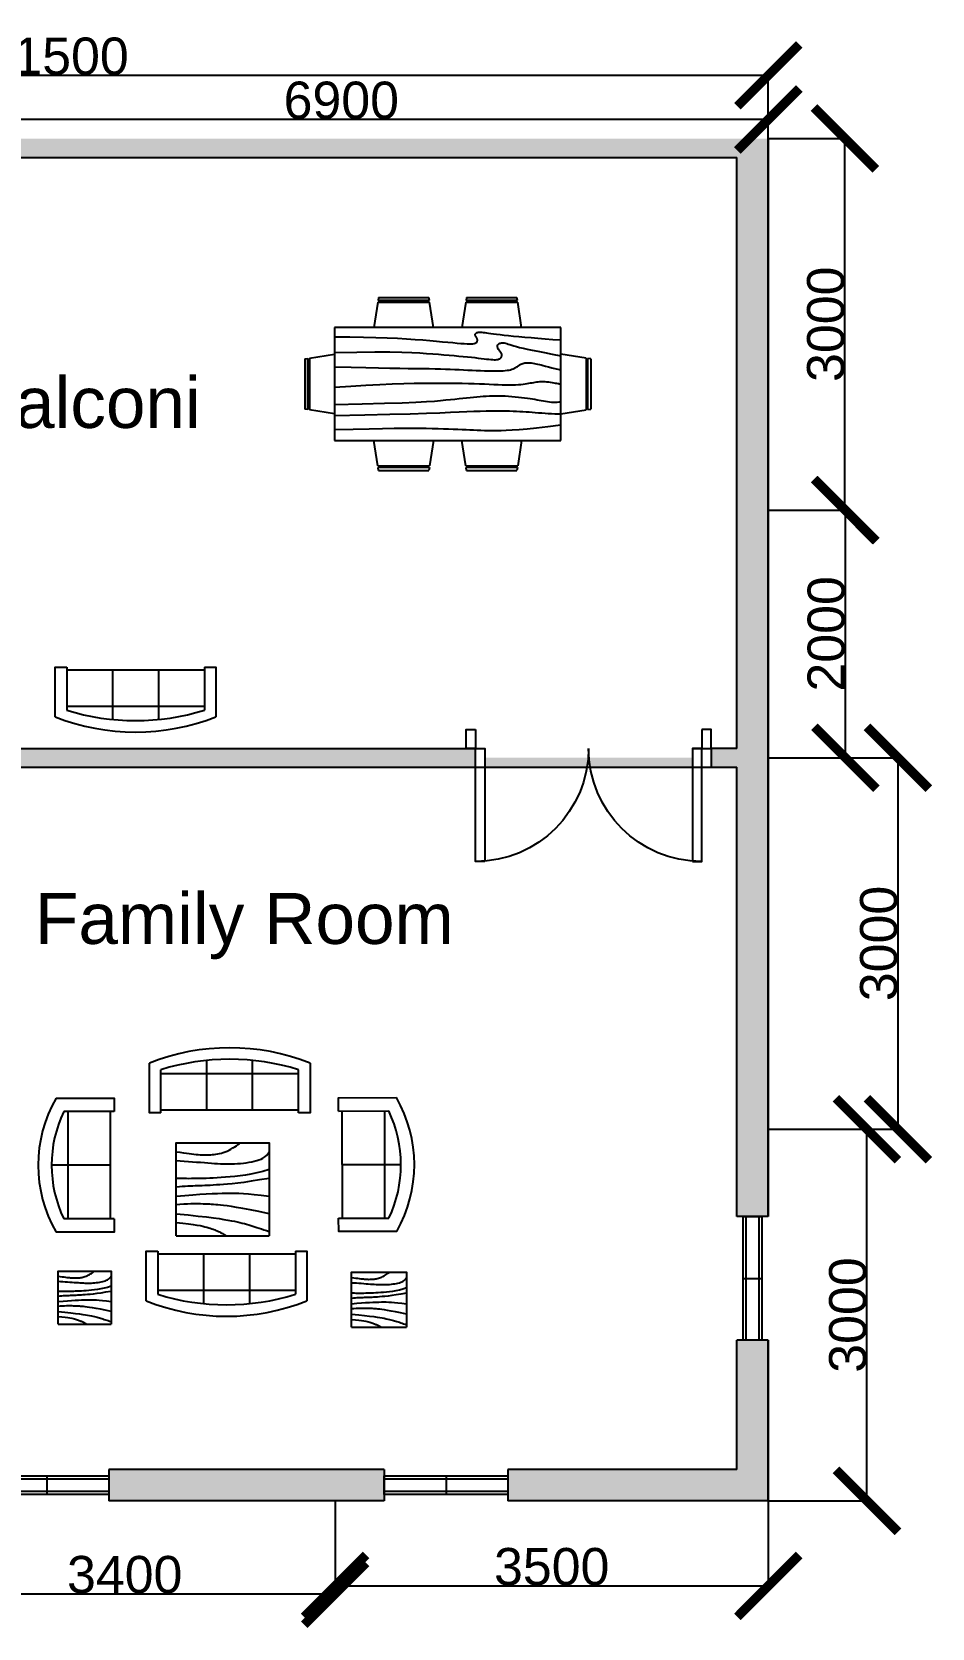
# Model space of a CAD drawing. Header units: millimetres. Extents: x -3439 to 10615, y -9461 to 3427.
# Drawn here: x 3342 to 10615, y -9461 to 3427 of the extents above; entities that cross this region are included whole.
import ezdxf

# ---------------------------------------------------------------- set-up
doc = ezdxf.new("R2010")
doc.units = ezdxf.units.MM
doc.layers.add('Blocks', color=150, linetype='Continuous')
doc.styles.get("Standard").update_dxf_attribs({"font": 'arial.ttf'})
doc.styles.add('style1', font='arial.ttf', dxfattribs={"height": 5})
doc.dimstyles.new('Dim', dxfattribs={"dimtxt": 300, "dimasz": 500, "dimexe": 1.25, "dimexo": 0.625, "dimtad": 1, "dimtxsty": 'Standard', "dimblk": 'ARCHTICK', "dimcen": 2.5, "dimadec": 0, "dimazin": 0, "dimtfac": 1, "dimtmove": 0, "dimatfit": 3, "dimldrblk": 'ARCHTICK', "dimfxl": 1, "dimarcsym": 0})

# ---------------------------------------------------------------- blocks, each defined once
blk = doc.blocks.new('Sofa - Roundback 7 ft.')
at = {"linetype": 'Continuous'}
for p, q in [((-12.00002, -32.4421), (-12.00003, -6.5971)), ((11.99997, -32.4421), (11.99998, -6.5971)), ((-36.000027, -34), (-36.000027, -11.4696)), ((-35.999844, -13.3819), (35.9998, -13.3819)), ((35.99998, -34), (35.99998, -11.4696)), ((-36.000027, -32.4421), (35.99998, -32.4421))]:
    blk.add_line(p, q, dxfattribs=at)
for points in [[(-36.000027, -34), (-42.000027, -34), (-42.000027, -8)], [(41.99998, -8), (41.99998, -34), (35.99998, -34)]]:
    blk.add_lwpolyline(points, dxfattribs=at)
for centre, radius, start, end in [((0, -114.25), 114.25, 68.43141, 111.5686), ((-0.00001, -127.1968), 121.1968, 72.72033, 107.2797)]:
    blk.add_arc(centre, radius, start, end, dxfattribs=at)
blk = doc.blocks.new('Sofa - Roundback Loveseat 5 ft.')
at = {"linetype": 'Continuous'}
for p, q in [((0, -32.44198), (0, -5.99998)), ((-24, -33.99998), (-24, -11.46958)), ((-23.9998, -13.38178), (23.99986, -13.38178)), ((24.00004, -33.99998), (24.00004, -11.46958)), ((-24, -32.44198), (24.00004, -32.44198))]:
    blk.add_line(p, q, dxfattribs=at)
for points in [[(-24, -33.99998), (-30, -33.99998), (-30, -7.99998)], [(30.00004, -7.99998), (30.00004, -33.99998), (24.00004, -33.99998)]]:
    blk.add_lwpolyline(points, dxfattribs=at)
for centre, radius, start, end in [((0, -60.24998), 60.24998, 60.13715, 119.8628), ((0, -61.38438), 55.38444, 64.32083, 115.6792)]:
    blk.add_arc(centre, radius, start, end, dxfattribs=at)
blk = doc.blocks.new('Big Door')
for points in [[(-1828.8, 1066.8), (-1905, 1066.8), (-1905, 152.4), (-1828.8, 152.4)], [(-152.4, 1066.8), (-76.2, 1066.8), (-76.2, 152.4), (-152.4, 152.4)], [(-1905, 0), (-1905, 152.4), (-1981.2, 152.4), (-1981.2, 0)], [(-76.2, 0), (-76.2, 152.4), (0, 152.4), (0, 0)]]:
    blk.add_lwpolyline(points, close=True)
for centre, start, end in [((-1905, 152.4), 0, 90), ((-76.2, 152.4), 90, 180)]:
    blk.add_arc(centre, 914.4, start, end)
blk = doc.blocks.new('Table - Square Woodgrain 42 x 42 in.')
at = {"linetype": 'Continuous'}
blk.add_line((0, -42), (42, -42), dxfattribs=at)
for points in [[(0, -4), (1.704, -4.2172), (3.2358, -4.4188), (4.615, -4.604), (5.8615, -4.7721), (6.9951, -4.9224), (8.0357, -5.0541), (9.0031, -5.1667), (9.9171, -5.2594), (10.7951, -5.3316), (11.6445, -5.3836), (12.4702, -5.4157), (13.277, -5.4283), (14.0698, -5.4217), (14.8535, -5.3964), (15.6331, -5.3526), (16.4133, -5.2908), (17.1986, -5.2103), (17.9913, -5.1062), (18.793, -4.9727), (19.6056, -4.8038), (20.4307, -4.5937), (21.2701, -4.3365), (22.1256, -4.0262), (22.9989, -3.6571), (23.888, -3.2272), (24.7756, -2.7516), (25.6408, -2.2491), (26.4624, -1.7387), (27.2195, -1.2395), (27.891, -0.7703), (28.456, -0.3501), (28.8934, 0.002)], [(0, -42), (0, 0), (42, 0), (42, -42)], [(0, -8), (1.8203, -8.1001), (3.6741, -8.2149), (5.5411, -8.3408), (7.4011, -8.4741), (9.2339, -8.6112), (11.0193, -8.7484), (12.7371, -8.8821), (14.3671, -9.0086), (15.8954, -9.1246), (17.3337, -9.2278), (18.6997, -9.3159), (20.0116, -9.387), (21.2871, -9.4389), (22.5442, -9.4696), (23.8008, -9.477), (25.0749, -9.459), (26.3791, -9.4137), (27.7049, -9.3403), (29.0383, -9.2382), (30.3655, -9.1068), (31.6728, -8.9455), (32.9461, -8.7535), (34.1717, -8.5304), (35.3358, -8.2756), (36.4268, -7.9863), (37.443, -7.6521), (38.3849, -7.2603), (39.253, -6.7986), (40.048, -6.2542), (40.7705, -5.6147), (41.421, -4.8674), (42, -4)], [(42, -12), (39.1784, -12.8621), (36.4519, -13.5654), (33.8246, -14.1294), (31.3004, -14.5731), (28.8832, -14.9161), (26.577, -15.1775), (24.3858, -15.3768), (22.3136, -15.5332), (20.3622, -15.6632), (18.5254, -15.7718), (16.7947, -15.8612), (15.1618, -15.9338), (13.6183, -15.9916), (12.1558, -16.0369), (10.7659, -16.0718), (9.4403, -16.0987), (8.1703, -16.1191), (6.9461, -16.1325), (5.7577, -16.1377), (4.595, -16.1335), (3.4479, -16.1188), (2.3064, -16.0924), (1.1604, -16.0532), (0, -16)], [(42, -16), (37.6529, -16.7365), (33.8802, -17.329), (30.6179, -17.7961), (27.8015, -18.1561), (25.3668, -18.4275), (23.2497, -18.6288), (21.3859, -18.7785), (19.7111, -18.8949), (18.1693, -18.9939), (16.7375, -19.0795), (15.401, -19.1534), (14.1449, -19.217), (12.9544, -19.2717), (11.8148, -19.3191), (10.7113, -19.3606), (9.6291, -19.3976), (8.5534, -19.4323), (7.47, -19.4689), (6.3643, -19.5122), (5.222, -19.5672), (4.0288, -19.6386), (2.7703, -19.7313), (1.4321, -19.8501), (0, -20)], [(0, -24), (3.9243, -23.6805), (7.4766, -23.4138), (10.6891, -23.1954), (13.5943, -23.0205), (16.2247, -22.8847), (18.6125, -22.7832), (20.7903, -22.7116), (22.7903, -22.6651), (24.6563, -22.642), (26.4764, -22.6507), (28.35, -22.7024), (30.3766, -22.8084), (32.6555, -22.98), (35.2861, -23.2283), (38.3678, -23.5645), (42, -24)], [(42, -32), (37.392, -31.017), (33.4585, -30.2231), (30.1291, -29.5949), (27.3334, -29.109), (25.0009, -28.742), (23.0612, -28.4707), (21.4439, -28.2716), (20.0786, -28.1215), (18.8998, -28.0002), (17.8609, -27.9014), (16.9206, -27.8219), (16.0371, -27.7588), (15.1691, -27.709), (14.2748, -27.6693), (13.3128, -27.6368), (12.2415, -27.6083), (11.0295, -27.5824), (9.6867, -27.5643), (8.233, -27.5608), (6.6884, -27.5787), (5.0728, -27.6248), (3.4062, -27.7058), (1.7086, -27.8286), (0, -28)], [(0, -32), (5.4026, -32.5358), (9.9494, -33.019), (13.7424, -33.4553), (16.8834, -33.8505), (19.4743, -34.2106), (21.6171, -34.5413), (23.4136, -34.8486), (24.9657, -35.1382), (26.3614, -35.4156), (27.6332, -35.6841), (28.7995, -35.9467), (29.8788, -36.2064), (30.8897, -36.4661), (31.8507, -36.7288), (32.7802, -36.9973), (33.6968, -37.2747), (34.6175, -37.5635), (35.5531, -37.8651), (36.5128, -38.1805), (37.506, -38.5108), (38.5421, -38.8568), (39.6302, -39.2197), (40.7797, -39.6004), (42, -40)], [(0, -36), (3.0098, -36.2857), (5.5354, -36.5643), (7.6368, -36.8359), (9.374, -37.1009), (10.807, -37.3597), (11.9957, -37.6126), (13.0002, -37.8599), (13.8804, -38.102), (14.6874, -38.3393), (15.4365, -38.5729), (16.1338, -38.8041), (16.7858, -39.0341), (17.3987, -39.264), (17.9787, -39.4952), (18.5322, -39.7288), (19.0655, -39.9662), (19.5832, -40.2081), (20.0842, -40.4544), (20.5657, -40.7046), (21.0249, -40.9581), (21.459, -41.2144), (21.8653, -41.4731), (22.2409, -41.7335), (22.5831, -41.9951)]]:
    blk.add_lwpolyline(points, dxfattribs=at)
blk = doc.blocks.new('Big Window')
for p, q in [((-1000, 76.2), (0, 76.2)), ((-1000, -76.2), (-1000, 76.2)), ((-1000, 50.8), (0, 50.8)), ((-500, 76.2), (-500, -76.2)), ((0, 76.2), (0, -76.2)), ((0, -50.8), (-1000, -50.8)), ((0, -76.2), (-1000, -76.2))]:
    blk.add_line(p, q)
blk = doc.blocks.new('Dining Set - 36 x 72 in.')
at = {"linetype": 'Continuous'}
for p, q in [((-22.2343, 26.00059), (-23.4847, 17.99762)), ((-22.2304, 26), (-5.7608, 26)), ((-22, 27.5), (-22.1562, 26.50042)), ((-5.8416, 26.5), (-22.1534, 26.5)), ((-22, 27.5), (-6, 27.5)), ((-5.8437, 26.49966), (-6, 27.5)), ((-4.5152, 17.99762), (-5.7655, 25.99926)), ((5.7657, 26.00059), (4.5153, 17.99762)), ((5.7696, 26), (22.2392, 26)), ((6, 27.5), (5.8438, 26.50042)), ((22.1584, 26.5), (5.8466, 26.5)), ((6, 27.5), (22, 27.5)), ((22.1563, 26.49966), (22, 27.5)), ((23.4848, 17.99762), (22.2345, 25.99926)), ((36, 18), (-36, 18)), ((-36, 18), (-36, -18)), ((36, -18), (36, 18)), ((-45.5, 8), (-44.5004, 8.15617)), ((-45.5, 8), (-45.5, -8)), ((-44.5, -8.15843), (-44.5, 8.15338)), ((-44.0006, 8.23428), (-35.9976, 9.48474)), ((-44, 8.23041), (-44, -8.23915)), ((44.0006, 8.23428), (35.9976, 9.48474)), ((44, 8.23041), (44, -8.23915)), ((44.5, -8.15843), (44.5, 8.15338)), ((45.5, 8), (44.5005, 8.15617)), ((45.5, 8), (45.5, -8)), ((-44.4997, -8.15631), (-45.5, -8)), ((-35.9976, -9.48476), (-43.9993, -8.2345)), ((35.9976, -9.48476), (43.9993, -8.2345)), ((44.4997, -8.15631), (45.5, -8)), ((-36, -18), (36, -18)), ((-22.2343, -26.0006), (-23.4847, -17.99762)), ((-4.5152, -17.99762), (-5.7655, -25.99928)), ((5.7657, -26.0006), (4.5153, -17.99762)), ((23.4848, -17.99762), (22.2345, -25.99928)), ((-22.2304, -26), (-5.7608, -26)), ((-22, -27.5), (-22.1562, -26.50044)), ((-5.8416, -26.5), (-22.1534, -26.5)), ((-22, -27.5), (-6, -27.5)), ((-5.8437, -26.49967), (-6, -27.5)), ((5.7696, -26), (22.2392, -26)), ((6, -27.5), (5.8438, -26.50044)), ((22.1584, -26.5), (5.8466, -26.5)), ((6, -27.5), (22, -27.5)), ((22.1563, -26.49967), (22, -27.5))]:
    blk.add_line(p, q, dxfattribs=at)
for points in [[(-36, 15), (-31.1772, 14.97754), (-26.8079, 14.91406), (-22.8538, 14.81543), (-19.276, 14.6875), (-16.0362, 14.53613), (-13.0957, 14.36718), (-10.4159, 14.18652), (-7.9583, 14), (-5.6904, 13.81315), (-3.6035, 13.63021), (-1.6954, 13.45508), (0.0365, 13.29166), (1.5945, 13.14388), (2.9811, 13.01562), (4.1988, 12.9108), (5.25, 12.83333), (6.1393, 12.78613), (6.8802, 12.76823), (7.4883, 12.77767), (7.9792, 12.8125), (8.3685, 12.87077), (8.6719, 12.95052), (8.9049, 13.0498), (9.0833, 13.16666), (9.2205, 13.29899), (9.3216, 13.44401), (9.3895, 13.59879), (9.4271, 13.76041), (9.4373, 13.92594), (9.4232, 14.09245), (9.3875, 14.257), (9.3333, 14.41666), (9.2638, 14.56917), (9.1836, 14.71484), (9.0975, 14.85465), (9.0104, 14.98958), (8.9272, 15.1206), (8.8529, 15.2487), (8.7922, 15.37483), (8.75, 15.5), (8.7305, 15.62467), (8.7344, 15.74739), (8.7617, 15.86621), (8.8125, 15.97916), (8.8867, 16.08431), (8.9844, 16.17968), (9.1055, 16.26334), (9.25, 16.33333), (9.4189, 16.38802), (9.6172, 16.42708), (9.8506, 16.45052), (10.125, 16.45833), (10.4463, 16.45052), (10.8203, 16.42708), (11.2529, 16.38802), (11.75, 16.33333), (12.3184, 16.26318), (12.9694, 16.17838), (13.7151, 16.07991), (14.5677, 15.96875), (15.5395, 15.84586), (16.6426, 15.71224), (17.8893, 15.56884), (19.2917, 15.41666), (20.859, 15.25667), (22.5879, 15.08984), (24.4721, 14.91715), (26.5052, 14.73958), (28.6809, 14.5581), (30.9929, 14.3737), (33.4347, 14.18733), (36, 14)], [(-36, 10), (-28.9766, 10.14274), (-23.1725, 10.20442), (-18.4241, 10.19775), (-14.5677, 10.13541), (-11.4399, 10.03011), (-8.877, 9.89453), (-6.7154, 9.74137), (-4.7917, 9.58333), (-2.9698, 9.43082), (-1.2246, 9.28515), (0.4415, 9.14534), (2.026, 9.01041), (3.5266, 8.87939), (4.9408, 8.7513), (6.266, 8.62516), (7.5, 8.5), (8.6411, 8.37549), (9.6914, 8.2539), (10.6538, 8.13818), (11.5312, 8.03125), (12.3267, 7.93603), (13.043, 7.85547), (13.6831, 7.79248), (14.25, 7.75), (14.7471, 7.7303), (15.1797, 7.73307), (15.5537, 7.75732), (15.875, 7.80208), (16.1494, 7.86637), (16.3828, 7.94922), (16.5811, 8.04964), (16.75, 8.16666), (16.8944, 8.29915), (17.0143, 8.44531), (17.1089, 8.60319), (17.1771, 8.77083), (17.218, 8.94629), (17.2305, 9.1276), (17.2137, 9.31282), (17.1667, 9.5), (17.0895, 9.6875), (16.987, 9.875), (16.8649, 10.0625), (16.7292, 10.25), (16.5856, 10.4375), (16.4401, 10.625), (16.2985, 10.8125), (16.1667, 11), (16.05, 11.18733), (15.9518, 11.3737), (15.8752, 11.5581), (15.8229, 11.73958), (15.798, 11.91715), (15.8034, 12.08984), (15.842, 12.25667), (15.9167, 12.41666), (16.0295, 12.56836), (16.1784, 12.70833), (16.3605, 12.83268), (16.5729, 12.9375), (16.8127, 13.01888), (17.0768, 13.07291), (17.3625, 13.0957), (17.6667, 13.08333), (17.9894, 13.03312), (18.3418, 12.94726), (18.7382, 12.82918), (19.1927, 12.68229), (19.7195, 12.51001), (20.3327, 12.31575), (21.0465, 12.10294), (21.875, 11.875), (22.8357, 11.63354), (23.959, 11.37304), (25.2786, 11.08618), (26.8282, 10.76562), (28.6414, 10.40405), (30.752, 9.99414), (33.1936, 9.52856), (36, 9)], [(-36, 5.5), (-30.7157, 5.3348), (-26.069, 5.20963), (-21.9946, 5.11767), (-18.4271, 5.05208), (-15.3009, 5.00602), (-12.5508, 4.97265), (-10.1112, 4.94515), (-7.9167, 4.91666), (-5.909, 4.88167), (-4.0586, 4.83984), (-2.3429, 4.79215), (-0.7396, 4.73958), (0.7739, 4.6831), (2.22, 4.6237), (3.6213, 4.56233), (5, 4.5), (6.373, 4.43782), (7.7344, 4.3776), (9.0723, 4.32129), (10.375, 4.27083), (11.6309, 4.22819), (12.8281, 4.19531), (13.9551, 4.17415), (15, 4.16666), (15.954, 4.17448), (16.819, 4.19791), (17.6001, 4.23698), (18.3021, 4.29166), (18.9299, 4.36198), (19.4883, 4.44791), (19.9823, 4.54948), (20.4167, 4.66666), (20.7969, 4.79899), (21.1302, 4.94401), (21.4245, 5.09879), (21.6875, 5.26041), (21.9271, 5.42594), (22.1511, 5.59245), (22.3672, 5.757), (22.5834, 5.91666), (22.8065, 6.06868), (23.0404, 6.21093), (23.2879, 6.34147), (23.5521, 6.45833), (23.8358, 6.55957), (24.142, 6.64323), (24.4735, 6.70735), (24.8334, 6.75), (25.2235, 6.76969), (25.642, 6.76692), (26.0858, 6.74267), (26.5521, 6.69791), (27.0379, 6.63362), (27.5404, 6.55078), (28.0565, 6.45036), (28.5834, 6.33333), (29.1242, 6.19987), (29.7071, 6.04687), (30.3661, 5.87044), (31.1354, 5.66666), (32.0493, 5.43164), (33.142, 5.16146), (34.4475, 4.85221), (36, 4.5)], [(-36, -1), (-30.7915, -0.6591), (-26.0195, -0.38216), (-21.6519, -0.16284), (-17.6563, 0.00521), (-14.0005, 0.12833), (-10.6523, 0.21289), (-7.5796, 0.26522), (-4.75, 0.29166), (-2.134, 0.29793), (0.2878, 0.28711), (2.5317, 0.26163), (4.6146, 0.22396), (6.5529, 0.17651), (8.3633, 0.12174), (10.0623, 0.06209), (11.6667, 0), (13.1899, -0.06201), (14.6341, -0.1211), (15.9982, -0.17432), (17.2813, -0.21875), (18.4823, -0.25147), (19.6003, -0.26953), (20.6343, -0.27002), (21.5834, -0.25), (22.4481, -0.20768), (23.2357, -0.14584), (23.9549, -0.06836), (24.6146, 0.02083), (25.2235, 0.11784), (25.7904, 0.21875), (26.3241, 0.31966), (26.8334, 0.41666), (27.3265, 0.50618), (27.8099, 0.58593), (28.2894, 0.65397), (28.7709, 0.70833), (29.2601, 0.74707), (29.763, 0.76823), (30.2855, 0.76985), (30.8334, 0.75), (31.4088, 0.70784), (31.9994, 0.64713), (32.589, 0.57275), (33.1615, 0.48958), (33.7008, 0.4025), (34.1908, 0.3164), (34.6153, 0.23616), (34.9584, 0.16666), (35.2099, 0.11165), (35.3848, 0.07031), (35.504, 0.04069), (35.5886, 0.02083), (35.6594, 0.00879), (35.7377, 0.0026), (35.8442, 0.00032), (36, 0)], [(-36, -6.5), (-27.1843, -6.31267), (-20.084, -6.1263), (-14.469, -5.9419), (-10.1094, -5.76042), (-6.7752, -5.58285), (-4.2363, -5.41016), (-2.2629, -5.24333), (-0.625, -5.08334), (0.8708, -4.93099), (2.2715, -4.78646), (3.5872, -4.64974), (4.8281, -4.52084), (6.0046, -4.39974), (7.127, -4.28646), (8.2053, -4.18099), (9.25, -4.08334), (10.2705, -3.99382), (11.2734, -3.91407), (12.2647, -3.84603), (13.25, -3.79167), (14.2354, -3.75293), (15.2266, -3.73177), (16.2295, -3.73015), (17.25, -3.75), (18.2912, -3.79248), (19.3451, -3.85547), (20.4009, -3.93604), (21.4479, -4.03125), (22.4754, -4.13819), (23.4727, -4.25391), (24.4289, -4.37549), (25.3334, -4.5), (26.1785, -4.62492), (26.9694, -4.74935), (27.7145, -4.87281), (28.4219, -4.99479), (29.1, -5.11483), (29.7572, -5.23242), (30.4016, -5.34709), (31.0417, -5.45834), (31.6837, -5.56437), (32.3262, -5.65821), (32.9658, -5.73153), (33.599, -5.77604), (34.2224, -5.78345), (34.8327, -5.74545), (35.4264, -5.65373), (36, -5.5)], [(-36, -10), (-26.4022, -9.81299), (-18.4675, -9.62891), (-11.9839, -9.45069), (-6.7396, -9.28125), (-2.5226, -9.12354), (0.8789, -8.98047), (3.6769, -8.85498), (6.0833, -8.75), (8.2767, -8.66765), (10.3021, -8.60677), (12.1712, -8.56543), (13.8958, -8.54167), (15.4876, -8.53353), (16.9583, -8.53907), (18.3197, -8.55632), (19.5834, -8.58334), (20.7616, -8.61841), (21.8685, -8.66081), (22.9188, -8.71004), (23.9271, -8.76563), (24.9081, -8.82707), (25.8763, -8.89388), (26.8465, -8.96558), (27.8334, -9.04167), (28.8474, -9.12118), (29.8828, -9.20117), (30.93, -9.27824), (31.9792, -9.34896), (33.0205, -9.40991), (34.0443, -9.45768), (35.0407, -9.48885), (36, -9.5)], [(-36, -14.5), (-30.0881, -14.33513), (-25.0332, -14.21224), (-20.7312, -14.12647), (-17.0781, -14.07292), (-13.97, -14.04671), (-11.3027, -14.04297), (-8.9724, -14.05681), (-6.875, -14.08334), (-4.9224, -14.11833), (-3.0905, -14.16016), (-1.3709, -14.20785), (0.2448, -14.26042), (1.7647, -14.3169), (3.1973, -14.3763), (4.5507, -14.43767), (5.8333, -14.5), (7.0554, -14.5621), (8.235, -14.62175), (9.3922, -14.67652), (10.5469, -14.72396), (11.7192, -14.76164), (12.929, -14.78711), (14.1965, -14.79794), (15.5417, -14.79167), (16.9933, -14.76424), (18.6152, -14.70508), (20.4804, -14.60197), (22.6615, -14.44271), (25.2312, -14.21509), (28.2624, -13.9069), (31.8277, -13.50594), (36, -13)]]:
    blk.add_lwpolyline(points, dxfattribs=at)
blk = doc.blocks.new('_ArchTick')
at = {"color": 0, "linetype": 'ByBlock', "const_width": 0.15}
blk.add_lwpolyline([(-0.5, -0.5), (0.5, 0.5)], dxfattribs=at)
blk = doc.blocks.new('*D22')
at = {"color": 0, "lineweight": -2, "transparency": 16777216}
for p, q in [((-2208, 2567), (-2208, 3078)), ((-2208, 3077), (9292, 3077)), ((9292, 2567), (9292, 3078))]:
    blk.add_line(p, q, dxfattribs=at)
at = {"layer": 'Defpoints', "color": 0, "transparency": 16777216}
for p in [(9292, 3077), (-2208, 2567), (9292, 2567)]:
    blk.add_point(p, dxfattribs=at)
at = {"color": 0, "lineweight": -2, "transparency": 16777216, "xscale": 500, "yscale": 500, "zscale": 500, "rotation": 180}
blk.add_blockref('_ArchTick', (-2208, 3077), dxfattribs=at)
at = {"color": 0, "lineweight": -2, "transparency": 16777216, "xscale": 500, "yscale": 500, "zscale": 500}
blk.add_blockref('_ArchTick', (9292, 3077), dxfattribs=at)
at = {"color": 0, "transparency": 16777216, "insert": (3542, 3230), "char_height": 300, "attachment_point": 5}
blk.add_mtext('11500', dxfattribs=at)
blk = doc.blocks.new('*D26')
at = {"color": 0, "lineweight": -2, "transparency": 16777216}
for p, q in [((2392, 2567), (2392, 2722)), ((9292, 2720), (2392, 2720)), ((9292, 2567), (9292, 2722))]:
    blk.add_line(p, q, dxfattribs=at)
at = {"layer": 'Defpoints', "color": 0, "transparency": 16777216}
for p in [(2392, 2720), (2392, 2567), (9292, 2567)]:
    blk.add_point(p, dxfattribs=at)
at = {"color": 0, "lineweight": -2, "transparency": 16777216, "xscale": 500, "yscale": 500, "zscale": 500, "rotation": 180}
blk.add_blockref('_ArchTick', (2392, 2720), dxfattribs=at)
at = {"color": 0, "lineweight": -2, "transparency": 16777216, "xscale": 500, "yscale": 500, "zscale": 500}
blk.add_blockref('_ArchTick', (9292, 2720), dxfattribs=at)
at = {"color": 0, "transparency": 16777216, "insert": (5842, 2874), "char_height": 300, "attachment_point": 5}
blk.add_mtext('6900', dxfattribs=at)
blk = doc.blocks.new('*D28')
at = {"color": 0, "lineweight": -2, "transparency": 16777216}
for p, q in [((9292, 2567), (9912, 2567)), ((9911, -433), (9911, 2567)), ((9292, -433), (9912, -433))]:
    blk.add_line(p, q, dxfattribs=at)
at = {"layer": 'Defpoints', "color": 0, "transparency": 16777216}
for p in [(9292, 2567), (9911, 2567), (9292, -433)]:
    blk.add_point(p, dxfattribs=at)
at = {"color": 0, "lineweight": -2, "transparency": 16777216, "xscale": 500, "yscale": 500, "zscale": 500}
for p, rotation in [((9911, 2567), 90), ((9911, -433), 270)]:
    blk.add_blockref('_ArchTick', p, dxfattribs=dict(at, rotation=rotation))
at = {"color": 0, "transparency": 16777216, "insert": (9757, 1067), "char_height": 300, "attachment_point": 5, "rotation": 90}
blk.add_mtext('3000', dxfattribs=at)
blk = doc.blocks.new('*D29')
at = {"color": 0, "lineweight": -2, "transparency": 16777216}
for p, q in [((9292, -433), (9916, -433)), ((9915, -2433), (9915, -433)), ((9292, -2433), (9916, -2433))]:
    blk.add_line(p, q, dxfattribs=at)
at = {"layer": 'Defpoints', "color": 0, "transparency": 16777216}
for p in [(9292, -433), (9915, -433), (9292, -2433)]:
    blk.add_point(p, dxfattribs=at)
at = {"color": 0, "lineweight": -2, "transparency": 16777216, "xscale": 500, "yscale": 500, "zscale": 500}
for p, rotation in [((9915, -433), 90), ((9915, -2433), 270)]:
    blk.add_blockref('_ArchTick', p, dxfattribs=dict(at, rotation=rotation))
at = {"color": 0, "transparency": 16777216, "insert": (9761, -1433), "char_height": 300, "attachment_point": 5, "rotation": 90}
blk.add_mtext('2000', dxfattribs=at)
blk = doc.blocks.new('*D30')
at = {"color": 0, "lineweight": -2, "transparency": 16777216}
for p, q in [((9292, -5433), (10090, -5433)), ((10089, -8433), (10089, -5433)), ((9292, -8433), (10090, -8433))]:
    blk.add_line(p, q, dxfattribs=at)
at = {"layer": 'Defpoints', "color": 0, "transparency": 16777216}
for p in [(9292, -5433), (10089, -5433), (9292, -8433)]:
    blk.add_point(p, dxfattribs=at)
at = {"color": 0, "lineweight": -2, "transparency": 16777216, "xscale": 500, "yscale": 500, "zscale": 500}
for p, rotation in [((10089, -5433), 90), ((10089, -8433), 270)]:
    blk.add_blockref('_ArchTick', p, dxfattribs=dict(at, rotation=rotation))
at = {"color": 0, "transparency": 16777216, "insert": (9935, -6933), "char_height": 300, "attachment_point": 5, "rotation": 90}
blk.add_mtext('3000', dxfattribs=at)
blk = doc.blocks.new('*D31')
at = {"color": 0, "lineweight": -2, "transparency": 16777216}
for p, q in [((9292, -2433), (10340, -2433)), ((10339, -2433), (10339, -5433)), ((9292, -5433), (10340, -5433))]:
    blk.add_line(p, q, dxfattribs=at)
at = {"layer": 'Defpoints', "color": 0, "transparency": 16777216}
for p in [(9292, -2433), (9292, -5433), (10339, -5433)]:
    blk.add_point(p, dxfattribs=at)
at = {"color": 0, "lineweight": -2, "transparency": 16777216, "xscale": 500, "yscale": 500, "zscale": 500}
for p, rotation in [((10339, -2433), 90), ((10339, -5433), 270)]:
    blk.add_blockref('_ArchTick', p, dxfattribs=dict(at, rotation=rotation))
at = {"color": 0, "transparency": 16777216, "insert": (10185, -3933), "char_height": 300, "attachment_point": 5, "rotation": 90}
blk.add_mtext('3000', dxfattribs=at)
blk = doc.blocks.new('*D33')
at = {"color": 0, "lineweight": -2, "transparency": 16777216}
for p, q in [((2392, -8434), (2392, -9185)), ((5792, -8434), (5792, -9185)), ((2392, -9184), (5792, -9184))]:
    blk.add_line(p, q, dxfattribs=at)
at = {"layer": 'Defpoints', "color": 0, "transparency": 16777216}
for p in [(2392, -8433), (5792, -8433), (5792, -9184)]:
    blk.add_point(p, dxfattribs=at)
at = {"color": 0, "lineweight": -2, "transparency": 16777216, "xscale": 500, "yscale": 500, "zscale": 500, "rotation": 180}
blk.add_blockref('_ArchTick', (2392, -9184), dxfattribs=at)
at = {"color": 0, "lineweight": -2, "transparency": 16777216, "xscale": 500, "yscale": 500, "zscale": 500}
blk.add_blockref('_ArchTick', (5792, -9184), dxfattribs=at)
at = {"color": 0, "transparency": 16777216, "insert": (4092, -9030), "char_height": 300, "attachment_point": 5}
blk.add_mtext('3400', dxfattribs=at)
blk = doc.blocks.new('*D34')
at = {"color": 0, "lineweight": -2, "transparency": 16777216}
for p, q in [((5792, -8434), (5792, -9121)), ((9292, -8434), (9292, -9121)), ((5792, -9120), (9292, -9120))]:
    blk.add_line(p, q, dxfattribs=at)
at = {"layer": 'Defpoints', "color": 0, "transparency": 16777216}
for p in [(5792, -8433), (9292, -8433), (9292, -9120)]:
    blk.add_point(p, dxfattribs=at)
at = {"color": 0, "lineweight": -2, "transparency": 16777216, "xscale": 500, "yscale": 500, "zscale": 500, "rotation": 180}
blk.add_blockref('_ArchTick', (5792, -9120), dxfattribs=at)
at = {"color": 0, "lineweight": -2, "transparency": 16777216, "xscale": 500, "yscale": 500, "zscale": 500}
blk.add_blockref('_ArchTick', (9292, -9120), dxfattribs=at)
at = {"color": 0, "transparency": 16777216, "insert": (7542, -8966), "char_height": 300, "attachment_point": 5}
blk.add_mtext('3500', dxfattribs=at)

msp = doc.modelspace()

# ---------------------------------------------------------------- hatches: boundary and pattern name
at = {"true_color": 0x000000}
h = msp.add_hatch(color=18, dxfattribs=at)
h.dxf.hatch_style = 1
h.paths.add_polyline_path([(-1954.288, 2414.169), (9037.712, 2414.169), (9037.712, -2357.231), (8830.821, -2357.231), (8830.821, -2509.631), (9037.712, -2509.631), (9037.712, -6136.706), (9291.712, -6136.706), (9291.712, 2566.569), (-2208.288, 2566.569), (-2208.288, -812.744), (-2159.007, -812.744), (-2006.607, -812.744), (-1954.288, -812.744)])
h.paths.add_polyline_path([(-1954.288, -1312.744), (-2208.288, -1312.744), (-2208.288, -3768.159), (-1954.288, -3768.159), (-1954.288, -2585.831), (1267.912, -2585.831), (1267.912, -2179.431), (1191.712, -2179.431), (1191.712, -2103.231), (1115.512, -2103.231), (1115.512, -2281.031), (-1954.288, -2281.031), (-1954.288, -2179.431)], flags=17)
h.paths.add_polyline_path([(142.512, -433.431), (-1954.288, -433.431), (-1954.288, -585.831), (142.512, -585.831)], flags=17)
h.paths.add_polyline_path([(2391.712, -433.431), (142.512, -433.431), (142.512, -585.831), (2239.312, -585.831), (2391.712, -585.831)], flags=17)
h.paths.add_polyline_path([(142.512, -281.031), (-1954.288, -281.031), (-1954.288, -433.431), (142.512, -433.431)], flags=17)
h.paths.add_polyline_path([(2391.712, -281.031), (142.512, -281.031), (142.512, -433.431), (2391.712, -433.431)], flags=17)
h.paths.add_polyline_path([(2544.112, -585.831), (2391.712, -585.831), (2391.712, -2433.431), (6925.821, -2433.431), (6925.821, -2357.231), (6849.621, -2357.231), (2544.112, -2357.231)], flags=17)
h.paths.add_polyline_path([(2391.712, -585.831), (2239.312, -585.831), (2239.312, -2433.431), (2391.712, -2433.431)], flags=17)
h.paths.add_polyline_path([(2544.112, -433.431), (2391.712, -433.431), (2391.712, -585.831), (2544.112, -585.831)], flags=17)
h.paths.add_polyline_path([(2544.112, -281.031), (2391.712, -281.031), (2391.712, -433.431), (2544.112, -433.431)], flags=17)
h.paths.add_polyline_path([(6925.821, -2433.431), (2391.712, -2433.431), (2391.712, -2509.631), (6925.821, -2509.631)], flags=17)
h.paths.add_polyline_path([(7837.04, -2433.431), (7002.021, -2433.431), (7002.021, -2509.631), (7827.431, -2509.631, 0.021007588)], flags=17)
h.paths.add_polyline_path([(8678.421, -2433.431), (7843.401, -2433.431, 0.021007588), (7853.01, -2509.631), (8678.421, -2509.631)], flags=17)
h.paths.add_polyline_path([(9291.712, -7136.706), (9037.712, -7136.706), (9037.712, -8179.431), (7188.212, -8179.431), (7188.212, -8433.431), (9291.712, -8433.431)])
h.paths.add_polyline_path([(6188.212, -8179.431), (3962.955, -8179.431), (3962.955, -8433.431), (6188.212, -8433.431)])
h.paths.add_polyline_path([(2962.955, -8179.431), (2467.912, -8179.431), (2467.912, -5509.631), (2315.512, -5509.631), (2315.512, -8179.431), (-1365.318, -8179.431), (-1365.318, -8433.431), (2962.955, -8433.431)])
h.paths.add_polyline_path([(-1954.288, -5509.631), (-2208.288, -5509.631), (-2208.288, -7112.093), (-1954.288, -7112.093)])
h.paths.add_polyline_path([(-1865.318, -8179.431), (-1954.288, -8179.431), (-1954.288, -8112.093), (-2208.288, -8112.093), (-2208.288, -8433.431), (-1865.318, -8433.431)])

# ---------------------------------------------------------------- linework, layer by layer
for p, q in [((9291.712, 2566.569), (9291.712, -6136.706)), ((9291.712, -6136.706), (9291.712, 2566.569)), ((-1954.288, 2414.169), (9037.712, 2414.169)), ((9037.712, -2357.231), (9037.712, 2414.169)), ((2544.112, -2357.231), (7002.021, -2357.231)), ((8678.421, -2357.231), (8830.821, -2357.231)), ((9037.712, -2357.231), (8830.821, -2357.231)), ((8830.821, -2357.231), (8830.821, -2509.631)), ((2239.312, -2509.631), (9037.712, -2509.631)), ((9037.712, -6136.706), (9037.712, -2509.631)), ((9291.712, -6136.706), (9037.712, -6136.706)), ((9037.712, -8179.431), (9037.712, -7136.706)), ((9291.712, -7136.706), (9037.712, -7136.706)), ((9291.712, -8433.431), (9291.712, -7136.706)), ((9291.712, -7136.706), (9291.712, -8433.431)), ((3962.955, -8179.431), (3962.955, -8433.431)), ((6188.212, -8179.431), (3962.955, -8179.431)), ((6188.212, -8179.431), (6188.212, -8433.431)), ((9037.712, -8179.431), (7188.212, -8179.431)), ((7188.212, -8179.431), (7188.212, -8433.431)), ((6188.212, -8433.431), (3962.955, -8433.431)), ((9291.712, -8433.431), (7188.212, -8433.431))]:
    msp.add_line(p, q)

# ---------------------------------------------------------------- block references
at = {"xscale": 25.4, "yscale": 25.4, "zscale": 25.4}
msp.add_blockref('Dining Set - 36 x 72 in.', (6702.213, 584.538), dxfattribs=at)
at = {"rotation": 90.00000000000018}
msp.add_blockref('Big Window', (9164.712, -6136.706), dxfattribs=at)
for p in [(3962.955, -8306.431), (7188.212, -8306.431)]:
    msp.add_blockref('Big Window', p)
at = {"layer": 'Blocks'}
for name, p, xscale, yscale, zscale, rotation in [('Sofa - Roundback 7 ft.', (4179.428, -2226.175), 15.44947819639867, 15.44947819639867, 15.44947819639867, 180), ('Sofa - Roundback Loveseat 5 ft.', (3392.996, -5723.075), 18.02448386166693, 18.02448386166693, 18.02448386166693, 89.99999999999999), ('Sofa - Roundback Loveseat 5 ft.', (6432.432, -5717.556), 18.02448386166693, 18.02448386166693, 18.02448386166693, 270.1174389457275), ('Sofa - Roundback 7 ft.', (4914.716, -6942.872), 15.44947819639867, 15.44947819639867, 15.44947819639867, 180)]:
    msp.add_blockref(name, p, dxfattribs=dict(at, xscale=xscale, yscale=yscale, zscale=zscale, rotation=rotation))
at = {"layer": 'Blocks', "xscale": -1, "rotation": 180}
msp.add_blockref('Big Door', (8830.821, -2204.831), dxfattribs=at)
at = {"layer": 'Blocks'}
for name, p, xscale, yscale, zscale in [('Sofa - Roundback 7 ft.', (4940.21, -4775.45), 15.44947819639867, 15.44947819639867, 15.44947819639867), ('Table - Square Woodgrain 42 x 42 in.', (4507.992, -5543.547), 17.86636015677954, 17.86636015677954, 17.86636015677954), ('Table - Square Woodgrain 42 x 42 in.', (3553.942, -6578.504), 10.19625042230378, 10.19625042230378, 10.19625042230378), ('Table - Square Woodgrain 42 x 42 in.', (5925.062, -6587.199), 10.59406731561302, 10.59406731561302, 10.59406731561302)]:
    msp.add_blockref(name, p, dxfattribs=dict(at, xscale=xscale, yscale=yscale, zscale=zscale))

# ---------------------------------------------------------------- texts
at = {"attachment_point": 1, "style": 'style1'}
for s, width, insert, char_height in [('Balconi', 2226.50322, (2822.406, 641.036), 411.385), ('Family Room', 3890.88751, (3366.471, -3525.114), 411.38505)]:
    msp.add_mtext_dynamic_manual_height_columns(s, width=width, gutter_width=2056.925, heights=[0], dxfattribs=dict(at, insert=insert, char_height=char_height))

# ---------------------------------------------------------------- dimensions: what is measured, and where the dimension line sits
for base, p1, p2, picture, middle in [((9291.712, 3076.633), (-2208.288, 2566.569), (9291.712, 2566.569), '*D22', (3541.712, 3230.43)), ((5791.712, -9184.023), (2391.712, -8433.431), (5791.712, -8433.431), '*D33', (4091.712, -9030.124)), ((9291.712, -9120.04), (5791.712, -8433.431), (9291.712, -8433.431), '*D34', (7541.712, -8966.14))]:
    dim = msp.add_linear_dim(base=base, p1=p1, p2=p2, dimstyle='Dim')
    dim.commit()
    dim.dimension.update_dxf_attribs({"geometry": picture, "text_midpoint": middle})
dim = msp.add_linear_dim(base=(2391.712, 2720.366), p1=(9291.712, 2566.569), p2=(2391.712, 2566.569), dimstyle='Dim')
dim.commit()
dim.dimension.update_dxf_attribs({"geometry": '*D26', "text_midpoint": (5841.712, 2720.366), "dimtype": 160})
for base, p1, p2, picture, middle in [((9911.23, 2566.569), (9291.712, -433.431), (9291.712, 2566.569), '*D28', (9757.331, 1066.569)), ((9914.98, -433.431), (9291.712, -2433.431), (9291.712, -433.431), '*D29', (9761.184, -1433.431)), ((10338.771, -5433.431), (9291.712, -2433.431), (9291.712, -5433.431), '*D31', (10184.872, -3933.431)), ((10088.771, -5433.431), (9291.712, -8433.431), (9291.712, -5433.431), '*D30', (9934.872, -6933.431))]:
    dim = msp.add_linear_dim(base=base, p1=p1, p2=p2, angle=90, dimstyle='Dim')
    dim.commit()
    dim.dimension.update_dxf_attribs({"geometry": picture, "text_midpoint": middle})

doc.saveas('drawing.dxf')
